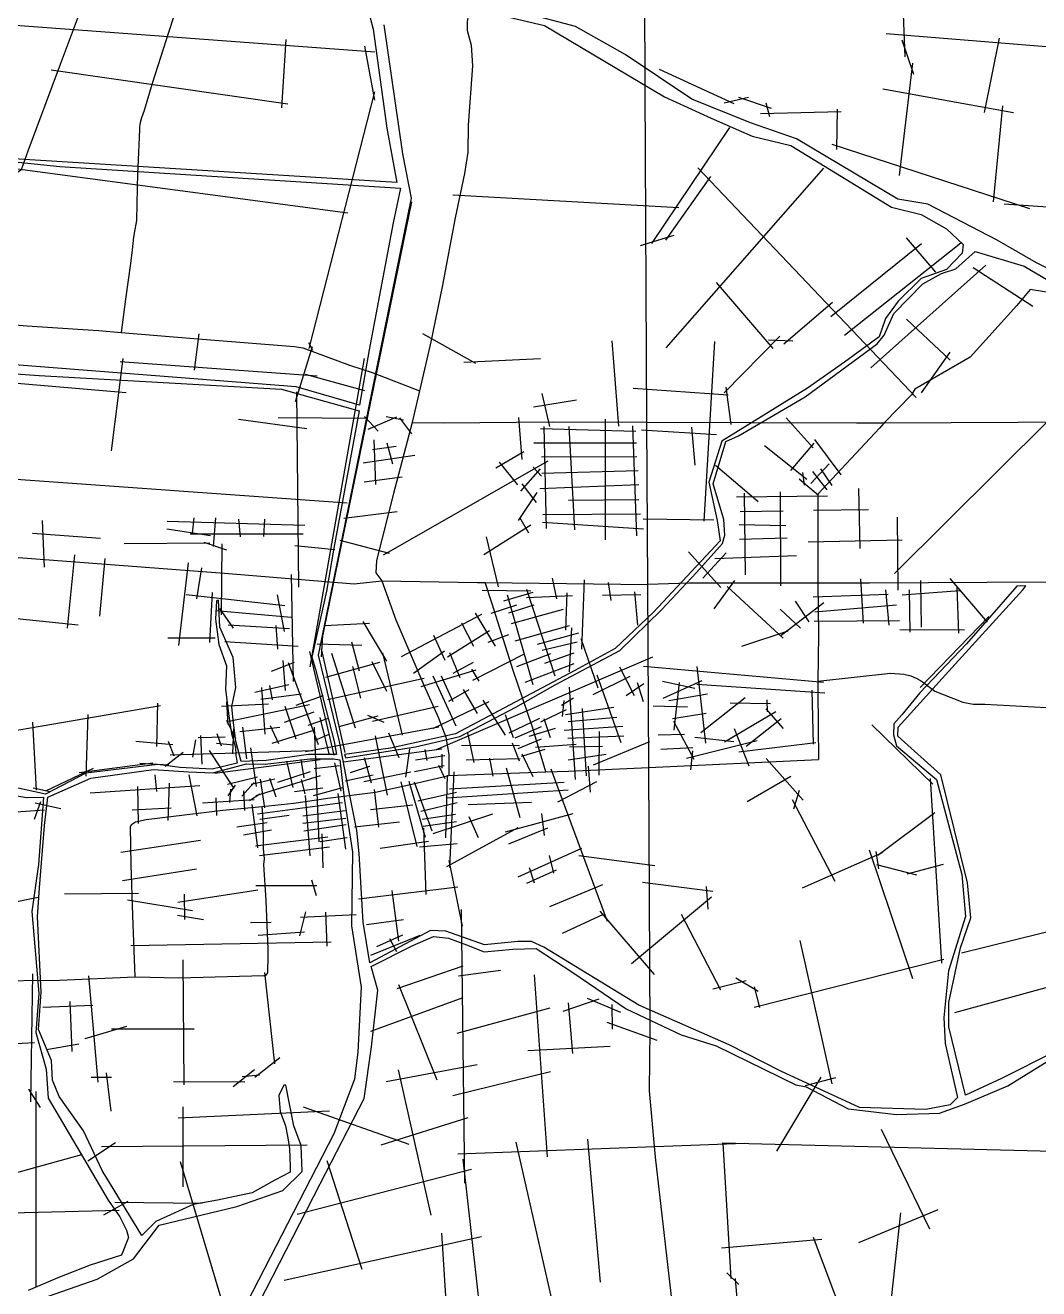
# Model space of a CAD drawing. Header units: metres. Extents: x 8238 to 22220, y -2601 to 6753.
# Drawn here: x 12915 to 16219, y 537 to 4655 of the extents above; entities that cross this region are included whole.
import ezdxf

# ---------------------------------------------------------------- set-up
doc = ezdxf.new("R2010")
doc.units = ezdxf.units.M
doc.header["$MEASUREMENT"] = 0
doc.header["$XCLIPFRAME"] = 0
for name, color, linetype in [('底图', 73, 'Continuous'), ('水网', 141, 'Continuous'), ('路网', 2, 'Continuous')]:
    doc.layers.add(name, color=color, linetype=linetype)
picture_1 = doc.add_image_def('image1.jpg', size_in_pixel=(8192, 4266))

msp = doc.modelspace()

# ---------------------------------------------------------------- linework, layer by layer
at = {"layer": '水网'}
for points in [[(16464.01934595313, 3754.484799380997), (16212.01961864857, 3880.383472506771), (16083.97123413416, 3954.08046011359), (15857.58147487067, 4071.790611002827), (15760.58515841001, 4087.731838887266), (15429.19569473085, 4284.438921069319), (15279.90659807704, 4336.89416214975), (15087.96357778576, 4413.937680698698), (14871.41210471594, 4559.828721133061), (14709.47305511054, 4650.411301725719), (14236.40266268339, 4776.790638001985)], [(14255.43873112381, 4736.571033890824), (14607.76685110386, 4653.644853829232), (14999.2428634573, 4422.077044203936), (15151.50666423735, 4352.616044350084), (15284.60847932368, 4293.159565011388), (15411.26085637195, 4263.360462024691), (15557.31759163004, 4174.229357656382), (15739.83501406619, 4062.424004082742), (15835.89968842221, 4037.937493812351), (15918.24011002492, 3991.902785509302), (15973.13420965697, 3940.970890143363), (15970.30216322816, 3912.117302169907), (15919.18703688285, 3859.455651913595), (15835.98557417874, 3829.652524235426), (15760.63246836059, 3755.928801178292), (15719.81635434355, 3699.459505330655), (15699.40829733503, 3639.852962496399), (15586.37973037583, 3556.71778595727), (15465.50135083997, 3472.013842185843), (15185.98906763387, 3299.543739404122), (15143.54913054232, 3166.045586383552), (15170.97070576961, 3040.865033203969), (15180.81044765399, 2974.992908213229), (14963.93362769298, 2741.884216717852), (14838.28931651579, 2623.840878872027), (14706.84917246434, 2552.174923058541), (14317.95264418795, 2345.183604305377), (14105.71729430579, 2298.747576768976), (13955.55478317896, 2278.231999571668), (13960.49466986954, 2267.74279121455), (14187.73600824422, 2303.529197691648), (14332.23151513177, 2336.847605874937), (14514.39447686088, 2432.483761541138), (14642.35624777328, 2504.852888446825), (14853.65267709689, 2617.315991594864), (14989.84565157257, 2749.688380920736), (15103.82696815277, 2871.277759413585), (15188.63842486881, 2965.917803945485), (15196.11703629442, 2992.739785169717), (15192.40284124773, 3044.080474195944), (15158.35496155149, 3160.370196480712), (15199.22348043695, 3298.610585943272), (15240.91519246332, 3316.900221289776), (15457.58603217779, 3443.705887382036), (15692.82857497129, 3616.903596882592), (15715.88162214239, 3644.433348846447), (15746.83470322238, 3715.568045388325), (15841.55068006297, 3812.682412729133), (15902.83744579251, 3845.466399383266), (15948.64730705926, 3861.548778946453), (16011.79153423477, 3917.83811359061), (16172.29381703201, 3869.410438741499), (16324.77961065725, 3779.37751601002)], [(14029.43472991919, 4716.062931120512), (14049.14551104011, 4642.204668377643), (14093.49458660069, 4319.994195265928), (14126.34661631414, 4142.734997134597), (12842.1172787724, 4221.323997200991)], [(16271.3026260077, 1309.283795350115), (16098.10089677223, 1222.752354181662), (15981.11357871385, 1168.101068958407), (15926.38906705868, 1391.02585369104), (15926.38906705868, 1470.165661530453), (15964.46775454806, 1648.230660385976), (15997.98503495182, 1746.11201892636), (15987.32355561736, 1860.256005711388), (15899.87802641955, 2211.855925715587), (15759.68554150266, 2337.75114910584), (15760.64265819615, 2367.39702633943), (15925.31185587519, 2549.359938865993), (16167.19526004547, 2815.278777509869), (16177.15800780163, 2828.485515030799), (16147.76397155598, 2827.286731934117), (15983.99511862953, 2639.073473582976), (15832.15710740513, 2479.293510426593), (15772.76856246381, 2407.364799756906), (15746.97372169269, 2377.994038931851), (15745.73784021323, 2342.363732987491), (15755.33593742689, 2306.998769200989), (15886.11083078792, 2197.307528551435), (15968.27001888747, 1887.3335548428), (15980.28601850057, 1750.864892052894), (15924.71866187896, 1573.40848404041), (15909.49941468576, 1421.180854393227), (15914.11541017587, 1336.628124029201), (15954.11269812449, 1160.887959442974), (15930.99778409488, 1136.828928900359), (15851.05779660225, 1121.43132183986), (15635.31714330159, 1128.167792896216), (15378.44740246434, 1246.065666893846), (15210.32239485346, 1332.372875252913), (14915.71750955283, 1461.833400313451), (14605.64736531581, 1650.243868545745), (14565.09982624929, 1668.990018894081), (14520.92033866548, 1668.385165264481), (14411.98590204876, 1657.500387233216), (14286.1589016777, 1702.874758660211), (14236.61373784765, 1704.42167756753), (14038.43599390949, 1599.224004923773), (14016.76003022422, 1732.268230244168), (14003.55327554617, 1956.135367732437), (13996.53175102814, 2030.472568758065), (13967.98492682143, 2172.291196399194), (13940.04221429187, 2320.525182214391), (13871.49082368275, 2601.714562660083), (14174.39533001359, 4091.498375130177), (14146.29831426055, 4236.083403188444), (14085.30487022491, 4656.444314211898)], [(12253.32383573672, 4275.554702167574), (13027.96532173257, 4195.030112990818), (14138.12024341104, 4124.366017870838), (14115.115234036, 4010.859369724989), (14035.97223725007, 3596.896280720073), (14004.3721016146, 3416.380532248354), (13798.71501840546, 3476.272828175686), (12755.48839210695, 3558.53292180202)], [(11947.82092134841, 3584.992680795608), (12960.71531868819, 3513.882132402447), (13750.17719260114, 3469.231630480849), (14003.40115585876, 3398.121082087687), (13921.65683963394, 2951.08767837967), (13896.79145743116, 2810.296784448554), (13849.8556193395, 2596.079994627682), (13860.90867949615, 2556.449432858208), (13922.07535073557, 2320.420252758719), (13929.88731535175, 2278.137994278513), (13838.74505939672, 2278.788269425917), (13700.07741058082, 2258.622840384894), (13619.35135006252, 2256.020877361356), (13601.30442351277, 2321.839243973373), (13592.83011958794, 2390.227663555357), (13588.91940628469, 2435.168518217397), (13601.30442351277, 2496.392124581384), (13592.99606833781, 2594.001241492864), (13549.15211748076, 2693.093457204231), (13544.97646845411, 2781.754535106651), (13538.71263099147, 2779.668595022755), (13535.5807122601, 2719.17029555398), (13546.02019874938, 2636.767325381166), (13571.07409290922, 2566.881433101138), (13567.91233251674, 2490.382972765947), (13578.57308400597, 2403.82364623528), (13587.51975959167, 2345.931909437466), (13600.06781418796, 2302.177476319775), (13601.60429581522, 2275.822359303944), (13606.11984864098, 2250.353824319318), (13524.40537407726, 2231.069802706246), (13419.3925684446, 2236.397631754458), (13347.71289833111, 2245.596639023337), (13112.59408925462, 2217.608934667893), (12980.95087633829, 2149.209303445474), (12861.9452430018, 2175.51669911982)], [(12965.98419149697, 504.4751575611298), (13149.09844715637, 568.3010144265717), (13268.33480748289, 634.9634163316805), (13352.0850656142, 744.1762936544255), (13604.75368283596, 805.1653180024005), (13755.2189776469, 857.6441322756), (13817.99564289837, 919.2084000231698), (13814.82878758805, 1003.764292644744), (13790.8069781973, 1067.772123059432), (13765.00558681751, 1201.121649974258), (13757.88725886214, 1200.232768119313), (13741.87247665308, 1167.339827318094), (13746.3210677026, 1114.888898407109), (13763.2260048287, 1067.772123059432), (13771.23303201049, 1029.545316172764), (13776.57177797716, 993.0962729959865), (13778.35063212062, 937.0895291873603), (13778.35063212062, 916.642659222649), (13728.52743135008, 890.8616356946295), (13654.68096549786, 849.9678957652649), (13541.68806296307, 825.9649234249955), (13462.50357898965, 811.7408014006214), (13340.59093114862, 756.4582145753665), (13295.21559358213, 710.2303210826358), (13165.31775392114, 922.7006822914118), (13104.81706121738, 1051.605224975734), (13025.62748232635, 1163.920564451895), (13004.27468199609, 1217.260375217767), (13000.7162458637, 1281.268205632514), (12957.6758363219, 1382.404964601388), (12966.58757532877, 1503.723538855091), (12955.13128882379, 1748.806262375321), (12961.36746816139, 1844.048573235166), (12978.29278495861, 2046.995364557311), (12988.85454947408, 2139.575629499799), (13128.41162536188, 2201.737851405924), (13332.98276324291, 2229.178772679821), (13446.75809957646, 2221.338673731836), (13526.58527103299, 2218.540363261011), (13636.43679284642, 2248.221600283752), (13696.96732721128, 2246.541579080629), (13843.25042238703, 2264.462092725444), (13920.03447225026, 2263.902085657756), (13940.21180226875, 2261.10205031914), (13955.34443586005, 2135.657592371514), (13982.21212074219, 1959.792374872311), (13978.66169090918, 1719.987459235126), (14010.12717514671, 1520.434345240705), (13999.53629681549, 1308.621158650377), (13988.73798254679, 1220.506863829563), (13921.2514297493, 1042.148924931884), (13543.45745511644, 307.3374333936954)], [(12801.52097406448, 2159.029838065675), (12919.5636679444, 2137.967477786879), (12974.36897043837, 2139.371807625575), (12958.06232222624, 1919.931830734189), (12936.93078689591, 1766.49478130578), (12958.93864808092, 1499.29810312594), (12949.06469746295, 1372.447590471827), (12983.37314581021, 1253.206906919076), (12990.14210797648, 1158.523453215079), (13105.20718634873, 962.3927643444622), (13184.94774420326, 826.0045953835943), (13222.96529267961, 771.232569416752), (13245.06850161124, 727.9450005075196), (13251.25737099827, 704.092379140784), (13228.58061989595, 646.6082860914175), (13126.50612611975, 614.0272588776425), (13021.59667453309, 572.946945751726), (12924.81943953607, 531.4239165660692)], [(13654.73773743864, 446.272082131647), (13876.94456922158, 878.7961856782204), (14019.93270829762, 1157.712477887573), (14044.34609851055, 1325.314141402428), (14064.45792244363, 1510.114461402525), (14042.75284494262, 1586.925697759085), (14178.95455356303, 1655.733260207984), (14246.13249991333, 1684.7596224359), (14295.1543429048, 1679.317089681339), (14353.25387365301, 1658.454526585236), (14411.41527125973, 1634.781003988115), (14504.61951321654, 1644.378455710713), (14580.74340730719, 1645.638184135139), (14699.96593857126, 1567.432392190501), (14874.50399195053, 1449.327821539016), (15053.52484511281, 1364.688272830797), (15168.18160221889, 1328.779688220355), (15427.77275698515, 1201.297011530376), (15460.94139944517, 1195.583099580719), (15597.73266283481, 1123.738619953568), (15756.17368747562, 1105.436335576756), (15895.38139757409, 1109.096792452095), (15976.89134758199, 1139.295489804353), (16118.84667404368, 1198.777554681583), (16261.06766407424, 1286.705276305845)]]:
    msp.add_lwpolyline(points, dxfattribs=at)
at = {"layer": '路网'}
for p, q in [((15762.05249472474, 5044.33085234504), (15783.21459956164, 4552.454336481634)), ((12432.83234531316, 4687.899002775026), (14054.39837125013, 4568.559426803783)), ((15721.9598590295, 4628.419237721536), (17306.18086563446, 4499.192432243086)), ((16042.35594587423, 4370.547482157417), (16091.59323110245, 4613.412600687762)), ((13751.39560579101, 4385.307175622846), (13765.28071237658, 4608.837963896919)), ((14021.28140581317, 4586.2720938829), (14053.83065184264, 4411.220726490835)), ((15773.01602989784, 4607.32525486697), (15810.67183921323, 4495.231848376628)), ((15765.30378010066, 4165.453805423807), (15809.11061084259, 4531.886725773395)), ((13000.03716611094, 4510.176102692901), (13771.45211347414, 4399.181436968851)), ((14935.71449364116, 4449.681829402805), (14935.84814326046, 4519.413387622335)), ((14981.66248580534, 4511.89780820033), (15225.62388857617, 4399.424355845781)), ((15711.12005757342, 4447.569439859304), (16137.47005414555, 4370.949951302609)), ((13840.58869178034, 3601.774781715474), (14054.76811671047, 4437.58101810998)), ((15193.52590669109, 4401.58532767737), (15272.88507355901, 4420.170202889712)), ((15240.02503754617, 4420.170202889712), (15346.66457763489, 4384.239194998342)), ((15311.94489663979, 4366.893062319257), (15574.82372905174, 4373.707727380912)), ((15329.3047371374, 4402.204842682986), (15341.08491484285, 4357.600624713056)), ((15562.42342707049, 4381.761134975881), (15560.56378208822, 4250.427116044505)), ((16071.73979228432, 4079.733339582861), (16102.53420306835, 4392.41334333684)), ((14957.47618335544, 3943.202294075396), (15211.7933703952, 4321.463207645807)), ((15544.5482720338, 4267.607948896126), (16189.22277305613, 4057.806245597777)), ((12603.59943170508, 4225.048274183704), (13967.03872780898, 4043.728737333441)), ((13282.11914711026, 4191.491802958888), (13281.22855012072, 4172.678454960812)), ((15003.1936082571, 3954.031588860205), (15150.68783816881, 4161.908914688683)), ((15004.77812768041, 3603.508848775295), (15518.27523683861, 4189.689922390273)), ((15107.93128833081, 4190.526770734286), (15819.84487471659, 3442.094860889483)), ((13882.50312449725, 2648.239995842276), (14175.43542108196, 4079.906113837322)), ((14308.60419794463, 4102.370504131132), (15045.8075003979, 4061.530235102516)), ((16107.23899569665, 4072.503843823681), (17548.23312993627, 3972.422991404892)), ((14921.56138022302, 3937.382877714176), (15030.2767353761, 3971.329425241857)), ((15787.74252575903, 3961.966843013244), (15883.36830934253, 3850.319602318108)), ((15541.40252423996, 3705.957369679469), (15837.63414399663, 3943.272438697866)), ((15585.88625119847, 3644.521317102481), (15965.66797160311, 3946.236623952108)), ((15671.4932429305, 3538.765362258768), (16046.60510728578, 3873.140752761392)), ((16006.13617552176, 3865.364473920665), (16200.69652785058, 3739.390769047139)), ((15168.12337458739, 3816.433137684246), (15353.02740207116, 3601.85182580899)), ((15388.22964456258, 3617.161177135539), (15546.97781995975, 3752.531674115046)), ((15787.87644931161, 3697.214014978555), (15930.85730993375, 3563.693726154975)), ((13136.11249739071, 3661.501233797171), (13154.9366704314, 3660.295482839109)), ((13480.46971470059, 3649.822985656269), (13465.70318734261, 3530.732078121102)), ((14210.17184252105, 3650.452274912561), (14383.30151506257, 3553.604112163419)), ((14827.48081241152, 3626.862408402027), (14849.56145813607, 3348.629738783522)), ((15161.84861944383, 3624.198062660929), (15128.01690982969, 3038.529274772154)), ((15194.22318257868, 3457.258460889862), (15375.30238251586, 3641.961900817114)), ((15338.58840514067, 3629.561538976326), (15417.70374380157, 3626.461376646651)), ((13850.62713545735, 3607.146594891732), (13795.41205600649, 3428.053862326197)), ((13852.54428022576, 3594.607381195878), (13839.99040286627, 3620.291237173137)), ((15929.52098578994, 3589.062506287184), (15835.98193495185, 3456.877840069705)), ((13233.66534782003, 3568.84015660995), (13194.63318286417, 3268.310121392831)), ((13224.78636185592, 3559.66156027629), (13866.63755059405, 3512.205560934847)), ((13844.13766592252, 2564.003491235199), (14021.33308283612, 3569.152932631317)), ((14345.19953652064, 3556.943743634504), (14594.53316614614, 3568.966359434766)), ((12644.06108501507, 3508.76761200116), (13244.21255542757, 3458.180402710277)), ((13827.3014449048, 3518.273354883581), (14021.33308283612, 3464.749274115427)), ((13799.26963659585, 3459.731921264902), (13805.60698644328, 2823.797036967473)), ((14897.40128020732, 3472.424935669871), (15206.52376974106, 3450.362439565245)), ((15199.39379625919, 3475.859147390059), (15215.42386322154, 3353.405322668958)), ((14571.80546586623, 3411.337306381378), (14712.8495298943, 3434.714726678794)), ((14599.31947745848, 3455.265088709421), (14623.85296216141, 3347.404220236466)), ((13740.11618571682, 3376.817527799693), (14026.60705056262, 3374.411912223441)), ((14020.89055283647, 3379.860482015182), (14065.87503742624, 3331.914620228519)), ((14032.88617277855, 3338.657128321997), (14126.60500142909, 3379.111314449227)), ((14092.11677526938, 3379.860482015182), (14148.34792689071, 3369.37213609193)), ((14535.67085342482, 3239.211889674713), (14524.78228632721, 3377.020199762134)), ((13610.11208062828, 3370.803488858976), (13832.8043852892, 3340.734156589082)), ((14134.85221759102, 3375.36547661951), (14174.58966473385, 3323.674064481049)), ((14595.01791117864, 3340.639001384028), (14905.3129596425, 3331.742133451975)), ((14606.14375587471, 3347.733957457531), (14612.99350887968, 3014.613695731969)), ((14687.58747195173, 3347.733957457531), (14705.85493565583, 3010.81093726604)), ((14805.83905745984, 3370.84459820739), (14805.79101966379, 2977.529038783745)), ((14908.75494051177, 2990.843005584088), (14896.29349951725, 3349.765564206813)), ((14924.38833173422, 3336.372828445165), (15168.49748711998, 3321.664593534777)), ((15087.0945303851, 3345.106696373434), (15097.65119998285, 3221.167185550789)), ((15396.25923495169, 3375.487654752855), (15484.34890732332, 3278.202812981268)), ((15749.22349180619, 2868.275339590561), (16253.51772379991, 3368.620956180268)), ((14057.62782126432, 3158.111482142354), (14052.38005597202, 3303.446827678476)), ((14093.61613678152, 3294.457104365051), (14112.36033921887, 3225.535125687777)), ((14573.41327634209, 3294.495626411809), (14908.32332819293, 3294.495626411809)), ((15488.46996794536, 3304.45415045321), (15574.49983785138, 3190.1830984095)), ((14016.39174045483, 3229.280963517493), (14185.08592316392, 3254.002918237821)), ((14047.13156283425, 3271.982652342587), (14124.35595916095, 3283.219878353819)), ((14449.7741792259, 3212.617303517472), (14540.51029745093, 3265.806475831894)), ((15325.28339133435, 3285.830178238219), (15463.5347125848, 3175.646487841732)), ((15411.19826166797, 3204.080932948331), (15487.44006671256, 3292.615233069984)), ((14083.00196739763, 2929.140748415317), (14620.35784857848, 3235.58535519871)), ((14460.66201847803, 3230.749975897372), (14519.9428423011, 3157.010441552382)), ((14571.13002534036, 3214.637986104179), (14597.77062245959, 3184.976585060766)), ((14598.53194874199, 3248.862812298001), (14909.08465447533, 3249.623191504448)), ((15166.06939488486, 3221.02430900425), (15304.6839109871, 3103.357567287109)), ((15476.10678607912, 3161.87284378201), (15536.37893532903, 3225.699850559351)), ((12729.77798140153, 3187.024578053796), (13964.45487665944, 3098.1375424742)), ((14019.5629628374, 3166.70448586985), (14144.25088516658, 3183.565930706915)), ((14593.96471889317, 3209.314181747439), (14529.26654180104, 3137.062058371783)), ((14599.29327502427, 3194.863814567915), (14913.65115647868, 3203.990377390641)), ((15438.50119809597, 3176.285263870727), (15501.34919219604, 3123.78230144881)), ((15449.31916419032, 3197.389308453887), (15454.47085389052, 3156.210677865311)), ((15482.28837701224, 3200.477684187179), (15528.13681408495, 3140.768511720875)), ((15507.53078312915, 3209.743098864972), (15544.62105657323, 3154.666346259706)), ((14583.30833447643, 3131.738254014985), (14521.65473466832, 3040.472338309454)), ((14534.59437008667, 3160.638988374092), (14581.02508347481, 3099.795140396397)), ((14593.20339261088, 3145.42824198812), (14915.17380904336, 3158.357563276834)), ((15259.29692789435, 3130.32300001377), (15261.7504947182, 2864.347528211598)), ((15375.97927873244, 3134.59176025429), (15377.51503251435, 2827.680576740473)), ((15631.87952950469, 3145.560194372141), (15635.9991344359, 2949.614641308319)), ((14686.06481938704, 3107.400657328311), (14915.17380904336, 3108.921703219123)), ((15233.53702370205, 3118.066089675471), (15530.39240696165, 3121.742932794616)), ((13464.1812626234, 3049.530193899584), (13459.36074257747, 2999.754247414181)), ((13535.69134476001, 3049.530193899584), (13527.65665945329, 2956.400846051867)), ((13953.46877827914, 3048.20549545606), (14127.37578970159, 3070.687421905518)), ((14526.89958857908, 3052.070924117463), (14555.96536655177, 3000.652328563854)), ((14602.33785230829, 3060.246797323751), (14921.2629636114, 3062.528222420951)), ((15245.43729589763, 3070.140351345996), (15385.96167831425, 3072.442187378474)), ((15485.21431549696, 3074.756384963228), (15664.83782464568, 3077.226395602746)), ((15757.83171928359, 3051.364015811763), (15760.29110887064, 2814.209072017577)), ((12970.56379471742, 3040.677597573493), (12977.06490977853, 2888.837200739596)), ((13376.60180987301, 3013.402551082953), (13518.8184328312, 2992.528776346473)), ((13378.20889250352, 3039.093306531315), (13826.55219335283, 3026.247928807163)), ((13610.41559215763, 3045.515851654404), (13615.23611220356, 2987.711508156674)), ((13695.58442096226, 3045.515851654404), (13691.56671438622, 2988.514434101293)), ((14409.68518275767, 2930.665531519626), (14563.11208047764, 3026.837546104856)), ((14601.07504054939, 3035.626609801548), (14930.55900498642, 3013.84009253938)), ((14929.29546538205, 3045.883535966336), (15159.91036715894, 3043.432211394247)), ((15242.36578833393, 3027.940024084645), (15395.176201005, 3024.870909374731)), ((12938.87122271687, 3000.078522554017), (13159.90695126052, 2983.02705478482)), ((13237.59935217572, 2966.035094953492), (13516.40780888556, 2967.640659364755)), ((13452.93241205567, 2997.345757058298), (13820.92740414629, 2997.345757058298)), ((13496.9139256922, 2970.737371958909), (13570.90596062317, 2945.883177376643)), ((13556.26680620922, 2964.922555245052), (13553.73172070121, 2733.798036635388)), ((13940.32025123248, 2977.33729098388), (14101.5707590949, 2934.715233553958)), ((14417.5204384264, 2988.088104285358), (14457.15089229634, 2825.12576010247)), ((15243.90154211584, 2979.601467403467), (15399.01558545953, 2984.205139468308)), ((15467.60700756544, 2971.493151517993), (15773.81884336762, 2977.637130497024)), ((13075.62900521839, 2928.969411550672), (13052.03735245554, 2690.293996821623)), ((13793.60117666563, 2959.070653874194), (13924.38262063532, 2945.956196778687)), ((15077.74899552332, 2939.114796266658), (15182.46993515279, 2823.076904675574)), ((15124.10983575345, 2853.000773097272), (15200.13183148892, 2935.099304109638)), ((15163.27301288023, 2917.451894527593), (15429.73138894106, 2926.659238657391)), ((13174.62762435863, 2917.247785175394), (13157.56256124575, 2729.679914846376)), ((13446.0469946264, 2902.632118168403), (13414.35442262585, 2633.053972560971)), ((13489.28974518773, 2887.126419394626), (13473.13885589002, 2785.458401154087)), ((13782.25552266056, 2864.576935624354), (13788.73189097829, 2516.436525400903)), ((14633.29166123376, 2852.692884201242), (14647.24518528627, 2785.638649835542)), ((14737.65158954775, 2847.582963447319), (14729.13870981696, 2621.115587803244)), ((15160.91333811218, 2752.863862476195), (15229.1211856954, 2845.668360228126)), ((15638.65067520714, 2851.000788923761), (15646.83748020127, 2706.034277611412)), ((15833.76200649945, 2845.547619484598), (15835.58161998493, 2692.855712930672)), ((15929.46712523082, 2852.461176964803), (16051.20654586795, 2709.862909093907)), ((13524.0137932552, 2806.437392824271), (13515.93834860634, 2643.446013367328)), ((14404.72637208691, 2814.186361258675), (14563.5262245069, 2811.530927334447)), ((14475.15633165859, 2779.663707897475), (14570.83524795575, 2807.547345231054)), ((14549.57342829974, 2816.842082660937), (14641.26520752744, 2534.683614009235)), ((14681.13148330501, 2805.555697918404), (14676.48055123596, 2684.061762108584)), ((14815.34690184449, 2839.414852146001), (14824.64949382807, 2780.327494509053)), ((14901.72395400354, 2808.875205932185), (14911.02581814164, 2699.995228088054)), ((15203.72520420025, 2826.092548484798), (15386.58034689934, 2657.158999577339)), ((15484.37510975753, 2792.394956871169), (15728.24771539017, 2800.557893569174)), ((15720.06091039593, 2814.645751040138), (15730.97640777309, 2700.126605516183)), ((15774.63766943617, 2799.194673078892), (15962.47200247703, 2812.828027893731)), ((15796.46866419038, 2815.100253696205), (15799.6522599447, 2676.495629657235)), ((15952.92121521418, 2821.91664362565), (15958.37859998003, 2673.76918867667)), ((13439.35008915409, 2799.796651928919), (13761.55268826743, 2764.382816889032)), ((13736.58249632793, 2798.187062826182), (13759.13624155859, 2679.067407494935)), ((14434.61024828278, 2738.588856852788), (14517.6646862172, 2766.472781664343)), ((14486.43647957814, 2799.003787712893), (14569.50620226585, 2506.135902586044)), ((14491.76721924543, 2740.49339834333), (14574.1571343349, 2765.721601752681)), ((14549.57342829974, 2790.286018550454), (14699.73521158122, 2796.261247966497)), ((14796.74317356827, 2797.588821189653), (14922.32125081459, 2799.580755980278)), ((15380.05011802236, 2667.309558896581), (15518.64279876277, 2773.164981114736)), ((15425.03824183904, 2778.240117035399), (15470.02636565582, 2710.811873842613)), ((15489.47512243478, 2742.844105629076), (15755.99099828163, 2765.566076175834)), ((12674.56872471387, 2743.332818162511), (13087.42519552249, 2700.606981188757)), ((13536.81659373955, 2747.480550181528), (13782.49643948604, 2725.749516165758)), ((13548.05889369862, 2754.296652632998), (13592.88179661089, 2690.270423628798)), ((14141.57095842505, 2597.282802415837), (14404.03564680775, 2735.961883246608)), ((14382.04962098459, 2738.708160206501), (14446.63498204062, 2631.609395807784)), ((14500.40528838406, 2705.306383414602), (14670.50057347701, 2751.779783085862)), ((15376.42180873221, 2752.138843058958), (15442.4533985866, 2690.510755204072)), ((15832.49264413188, 2496.294094596757), (16056.66320278845, 2727.58132573223)), ((13576.28619377722, 2700.798728988623), (13776.0520963656, 2688.725804545218)), ((13731.55017327226, 2699.121295087156), (13737.2033484492, 2621.659783583135)), ((13891.75622299395, 2699.172466164164), (14037.25470083474, 2706.014154154167)), ((14015.57218654093, 2711.715129595541), (14093.17142324568, 2582.296863795258)), ((14291.39574928908, 2596.826287414006), (14428.17245577089, 2682.377716213989)), ((14337.90506997972, 2707.700499872445), (14376.51799598848, 2631.064912549919)), ((14512.36451605649, 2648.874747179856), (14689.10430175333, 2698.667367386981)), ((14689.10430175333, 2547.961646064476), (14697.0778480469, 2691.364564747783)), ((15250.89031359111, 2631.782745018136), (15402.5441799307, 2681.085215302068)), ((15486.74643005186, 2712.396452362766), (15765.5417855446, 2714.668678165239)), ((15766.45086444192, 2685.584532867128), (15977.48090235132, 2684.221312376845)), ((13379.46442580852, 2658.776925540937), (13534.51150737598, 2658.776925540937)), ((13566.0053775839, 2646.67352843372), (13805.03635565424, 2631.34261626011)), ((13867.23147243575, 2639.187602333433), (14012.72995027643, 2634.626764484739)), ((13884.73033140355, 2666.042931001168), (13879.78389410442, 2596.428130438261)), ((13979.06564510299, 2646.029002845462), (14004.17121628579, 2551.388383357669)), ((14246.16234157444, 2666.773987455585), (14283.31812110403, 2586.065124905901)), ((14424.40294447425, 2644.175344954012), (14492.25269212341, 2669.464206213073)), ((14585.45256700786, 2638.252436526818), (14720.33323623764, 2674.767024678702)), ((14600.07061390532, 2618.335388443957), (14715.01778132364, 2645.555239166017)), ((14726.36270748335, 2656.267530420795), (14781.97155129257, 2495.924397939118)), ((13921.9938320514, 2276.505406938901), (13842.44542538095, 2613.89299151511)), ((13880.35452489357, 2623.224238645984), (13956.81977847404, 2284.98255704809)), ((13913.44892712333, 2608.971081347613), (13991.04743598262, 2364.957488363725)), ((14080.04837078787, 2609.662753321405), (14144.03325939376, 2341.589554838952)), ((14181.00489403854, 2543.558346138278), (14281.70230432879, 2615.658393672668)), ((14255.57920528494, 2294.620830641187), (14961.0106005898, 2596.21395935741)), ((14297.85756069899, 2610.277668679599), (14331.78243452357, 2529.030647387263)), ((14374.86141987121, 2520.421544894052), (14542.87070006435, 2606.511132436688)), ((14518.34449381532, 2565.222972745076), (14628.6407291647, 2607.712790313002)), ((14608.70795519859, 2576.509357487609), (14705.05066649522, 2609.704437625711)), ((13718.04500198248, 2549.628730759374), (13793.36244337633, 2579.224011871847)), ((13763.74350290396, 2487.05541536928), (13756.12660085351, 2585.143183085485)), ((13771.89391562843, 2578.558212914504), (13870.33209381508, 2310.658363642462)), ((13894.61956677481, 2530.293825547211), (14071.49982663279, 2578.754272883816)), ((13981.9187990484, 2565.071471859701), (14007.59500102023, 2461.878670514911)), ((14045.25299387181, 2581.034835547151), (14092.61171013745, 2484.683722192305)), ((14206.31353408634, 2499.97524988529), (14385.09274257778, 2553.781349903671)), ((14310.40052037756, 2543.330663593311), (14377.04713959002, 2579.270008345542)), ((14369.4768196448, 2556.471568661218), (14393.70897635456, 2517.193167393795)), ((14544.92249623069, 2514.10249183682), (14704.38687149575, 2575.181496786536)), ((14852.41679561755, 2564.089447145467), (14900.43712334661, 2470.125263299502)), ((14930.5160621081, 2566.666974542372), (15517.55103067145, 2513.971114408749)), ((15133.68682545062, 2315.28187168669), (15106.02142201632, 2564.939231997705)), ((13900.90742313547, 2457.833568127942), (14215.86868842167, 2527.388860752923)), ((14243.50570588559, 2534.171903238923), (14318.53346481255, 2372.173185180814)), ((14270.7293071656, 2534.345827405225), (14309.34223317436, 2450.839804296615)), ((14766.38110294833, 2473.457132865675), (14887.76533503318, 2534.100896182586)), ((14778.79086691979, 2538.109488868562), (14857.09174658463, 2317.302841751371)), ((14909.77465190901, 2512.775781047589), (14929.78312179609, 2451.465643817384)), ((14993.19374038593, 2517.220190322143), (15098.45328560727, 2494.992394390051)), ((14994.49294441461, 2462.13912554743), (15121.58348439017, 2520.018213314994)), ((15047.23116598907, 2513.107243136387), (15029.93974295852, 2357.611564030405)), ((13663.03808631433, 2481.136531633558), (13774.74488603766, 2506.503874375951)), ((13683.34861204005, 2458.305606939597), (13816.21169383707, 2476.062833102711)), ((13696.88871990866, 2344.152133381868), (13685.88733677508, 2497.202524952998)), ((13711.27531197085, 2503.121696166694), (13720.58372671751, 2456.614661573957)), ((13798.43989284651, 2438.857435410901), (13887.29744210897, 2470.989422049781)), ((14296.1187380522, 2451.896860758658), (14362.23694150848, 2489.950318434916)), ((14389.21307535446, 2411.729290158371), (14343.72346606105, 2489.950318434916)), ((14688.30949458282, 2498.120729559917), (14708.31942016072, 2196.46780542779)), ((14873.75940611225, 2470.791637212736), (14931.78396878484, 2510.109997916676)), ((15013.85217621014, 2454.094629769272), (15139.88734036404, 2476.350311063522)), ((15105.03955857956, 2507.475262405642), (15522.27693081612, 2479.826207088016)), ((15479.95854390529, 2488.444508876011), (15484.29868599109, 2312.249841633718)), ((12634.27520368981, 2314.86962829082), (13356.10495572642, 2438.144777545997)), ((13346.09999293752, 2445.415957609483), (13343.22573147574, 2304.676809711324)), ((13554.71649551962, 2436.320442406519), (13707.89010304236, 2443.085373780981)), ((13570.88776448835, 2450.011292813521), (13576.06201739586, 2375.908098848013)), ((13579.25798652193, 2387.276702287374), (13841.59894118749, 2441.394140937366)), ((13761.63784617849, 2435.718463556492), (13797.47113062674, 2329.189192998165)), ((14046.9765317653, 2386.567781635909), (14260.94488153106, 2435.598585246829)), ((14243.50570588559, 2363.556320782576), (14428.05600050778, 2450.58739864704)), ((14406.49649208563, 2454.896118324076), (14479.79925742827, 2341.1523008605)), ((14663.00376591657, 2439.093167338811), (14702.29358814191, 2463.496883956483)), ((14666.18954520707, 2401.956764357572), (14672.56110378809, 2454.478125369002)), ((14676.99877715658, 2408.581119009236), (14833.6012643316, 2432.05283207784)), ((14962.09072315471, 2436.580897439038), (15074.37252073944, 2433.191532280704)), ((15117.61381561006, 2350.415990670619), (15262.66321284254, 2464.408189092297)), ((15213.22722582181, 2446.495149874478), (15344.69502799818, 2444.866587226337)), ((15333.28677928913, 2456.265950807487), (15334.37272461736, 2417.182747075451)), ((13114.10000137531, 2207.496897395409), (13119.80776495673, 2408.862559932866)), ((13571.46276234975, 2389.694679415959), (13600.7832862105, 2329.378066018457)), ((13760.31098402489, 2383.559037297789), (13857.19302875863, 2417.595277949295)), ((13837.72825938102, 2374.276373942266), (13904.08592397207, 2397.26196177915)), ((13875.77346598229, 2398.58809761249), (13904.52845397172, 2281.007886761567)), ((13937.99478519801, 2369.46428035578), (14065.80516426835, 2404.811995464668)), ((14030.42896672769, 2406.522201853688), (14084.63452461688, 2383.717150176235)), ((14479.29704410629, 2408.853648116114), (14505.84447701508, 2333.519761000236)), ((14492.57076056069, 2348.904719030485), (14592.38820576935, 2396.651646068262)), ((14595.57398505986, 2384.449644020468), (14679.46326166147, 2424.769002984045)), ((14605.66192222375, 2396.120961752545), (14626.89972298173, 2333.519761000236)), ((14684.82893790759, 2385.97902677214), (14844.04147866624, 2399.888072951406)), ((14730.94012716761, 2428.575498663529), (14743.990395086, 2208.63818489993)), ((15025.26042491908, 2395.470111649251), (15135.54137551517, 2412.840104999021)), ((15195.07039461762, 2319.601228048268), (15361.9304069333, 2418.945849409327)), ((15265.10003922239, 2305.779575169086), (15380.08651029202, 2395.621612534567)), ((15387.00249722798, 2362.794504186371), (15330.8062821856, 2427.584562132543)), ((12938.47673051315, 2383.856289509276), (12950.77076706697, 2162.310249076807)), ((13539.62025419809, 2347.166914757225), (13554.10947246081, 2306.805871489283)), ((13594.45903758017, 2361.546849836363), (13591.00977825699, 2279.975840882107)), ((13614.37725463835, 2353.52966446447), (13745.1499644632, 2366.94281116128)), ((13623.87126996054, 2367.771322644432), (13636.36983107007, 2263.702288474946)), ((13713.53963899228, 2372.567604943062), (13740.82001221308, 2313.723453660961)), ((13720.46799929987, 2315.454358463176), (13855.5000603717, 2357.996784497926)), ((13829.0093994037, 2287.833188507764), (14263.22230976959, 2368.7910069715)), ((13857.38008502498, 2367.603148037335), (13872.42101009656, 1993.332141085411)), ((14099.59247531346, 2349.217495051853), (14132.94599050353, 2268.46407341829)), ((14357.17987170943, 2349.435403346201), (14377.88634532958, 2252.350358757365)), ((14512.21530775062, 2332.458679846779), (14597.69783792016, 2369.59508282796)), ((14558.40801569482, 2337.764085614065), (14644.42114515672, 2364.28996453865)), ((14672.6491730808, 2358.16093441355), (14863.18235684349, 2370.33131388569)), ((14785.75052457931, 2352.944934292114), (14784.8807493333, 2211.246184960648)), ((15028.21111014729, 2386.982899811352), (15094.78203343879, 2262.586299030983)), ((15226.1945193652, 2362.794504186371), (15273.74538681493, 2241.853388495278)), ((15674.79911671101, 2374.634571481496), (15873.88011678343, 2181.771357113786)), ((13275.96117152343, 2321.910251029709), (13396.11680058285, 2310.421194324794)), ((13380.59404186031, 2321.910251029709), (13398.99106204463, 2274.231168790662)), ((13461.46858283912, 2269.51595527702), (13470.68820044771, 2326.547558016027)), ((13478.5918735835, 2334.005598754098), (13566.84239978727, 2336.19934307324)), ((13491.32407306461, 2246.703429172572), (13487.37260041933, 2340.586256755632)), ((13538.30358187994, 2315.141294963833), (13593.62419891299, 2310.315689913172)), ((13859.84748091141, 2324.768931872328), (13905.41278612579, 2344.218253312865)), ((14055.97634006478, 2338.963156188722), (14095.31638362247, 2145.411144626851)), ((14337.53459667403, 2308.585360066849), (14526.02035134285, 2308.054963229108)), ((14502.12737058673, 2316.012640663132), (14524.95842491265, 2257.655477046676)), ((14522.30324491451, 2297.444439172512), (14598.22843721253, 2329.275723864383)), ((14579.11448931496, 2302.749557461822), (14710.78899958322, 2311.76860352722)), ((14683.95916266157, 2331.211887930637), (14866.66218567325, 2339.035888112849)), ((14690.04904507496, 2303.393795572105), (14797.06124200555, 2306.001795632823)), ((14767.48014949367, 2244.280277440674), (14951.92345084296, 2320.780175165681)), ((14978.95926801115, 2342.318886425637), (15064.33553275314, 2344.688567256788)), ((15071.43857595534, 2266.905367914645), (15301.41151809471, 2323.920584409847)), ((15098.24002690671, 2334.287039677729), (15225.33056688227, 2320.465099320573)), ((15241.76895511069, 2286.769232574734), (15492.43745318928, 2317.671101019194)), ((13371.0236027718, 2240.05492637225), (13429.85752952273, 2285.680266059062)), ((13387.73638871382, 2277.462996026443), (13852.69712775852, 2290.935938139097)), ((13514.85822604131, 2291.453973424563), (13594.70868855039, 2167.958616051416)), ((13649.5620288403, 2300.473306967935), (13667.42044343299, 2173.840415130137)), ((13951.15495777083, 2254.893676276901), (14273.20179796975, 2297.090841280704)), ((14020.48441510647, 2268.46407341829), (14042.72009189986, 2186.42878755735)), ((14168.00994237012, 2296.663649030903), (14155.18166729703, 2203.946544579056)), ((14187.00525146851, 2260.864593523496), (14282.75913584127, 2274.796350461722)), ((14217.74725738412, 2294.939068743785), (14223.96305705083, 2259.186009710189)), ((14273.68799869308, 2279.832101901702), (14273.01619739423, 2233.839940336882)), ((14352.40156669635, 2260.838720507047), (14528.14420420315, 2265.0827576429)), ((14428.32603114901, 2266.674523112073), (14440.00722188083, 2207.25627834216)), ((14533.4531085086, 2272.510038239125), (14609.90962794435, 2295.852961181314)), ((14570.619805719, 2205.134116035246), (14535.5769613689, 2279.406921997608)), ((14685.69944099907, 2260.797323680657), (14809.24100683245, 2279.922369981417)), ((14987.76838081749, 2295.941504393239), (15092.11666360521, 2300.680866055656)), ((15085.27200551796, 2228.895319410425), (15091.32403997087, 2290.229892267322)), ((15330.85359213629, 2265.355861705728), (15451.79165499448, 2129.866923806316)), ((12981.94365745596, 2159.677813389397), (13137.36994647386, 2233.380550555478)), ((13091.28204826649, 2220.196811271366), (13331.00739084289, 2250.90635696007)), ((13288.92045876756, 2250.145115319756), (13383.31763932551, 2244.441840054642)), ((13533.60533986019, 2217.217964641168), (13876.61485525802, 2262.314632357972)), ((13766.67890337889, 2256.303180718853), (13787.70926819951, 2170.337783655268)), ((13813.92917068081, 2261.761237283354), (13823.21575006575, 2202.813593935338)), ((13856.82692252542, 2232.951345959911), (13939.49633024621, 2243.003587816609)), ((13923.31196006038, 2251.307676193363), (13944.30738830205, 2158.652379503124)), ((13975.58581627323, 2219.328340351698), (14038.8719733007, 2240.264497805736)), ((14184.14918614155, 2222.425627901743), (14281.07926867134, 2242.904120442108)), ((14261.92820065864, 2243.407494351559), (14282.71255373605, 2199.928465120378)), ((14483.40063643886, 2235.367023264873), (14527.47458644048, 2073.224853704276)), ((14628.26079386892, 2231.875890908414), (14812.04102806398, 1735.619073355745)), ((14750.51552904514, 2240.704914041737), (14756.52607631066, 2155.296936744184)), ((13337.58711320674, 2211.845863986935), (13342.4294686144, 2157.749123750138)), ((13384.68453297589, 2184.577716967499), (13379.40255895001, 2062.750019245141)), ((13448.06822128605, 2212.285705267044), (13474.91843787883, 2078.143314136251)), ((13574.09246775915, 2181.453119011131), (13672.59032926813, 2205.650138974946)), ((13620.63599718327, 2142.225313864823), (13661.72214184154, 2186.541191440017)), ((13651.91151377291, 2181.724785684142), (13728.37603950803, 2198.532184664568)), ((13667.97142239636, 2144.4288324347), (13877.48390265868, 2209.679142596142)), ((13680.76840011752, 2197.416195220605), (13695.46214293607, 2104.162369415863)), ((13711.7782531383, 2201.250863740221), (13732.45779647888, 2140.622336755216)), ((13738.82062091515, 2188.076611228869), (13845.33861082303, 2223.28144979116)), ((13814.83606604207, 2196.675939471461), (13826.2086503267, 2149.911324625835)), ((13958.48144950904, 2192.837821216264), (14049.13459335919, 2211.637442465348)), ((14019.20195152191, 2189.846900511708), (14172.28603406122, 2221.464589078678)), ((14139.95878087694, 2189.608293804224), (14192.17732083984, 1978.225461721304)), ((14165.41517353977, 2191.745692443044), (14218.97294902801, 2008.458081472956)), ((14183.49121390516, 2189.738808798429), (14241.06524027872, 2029.195016700076)), ((14290.38331634574, 2211.29821847158), (14284.89536207332, 2006.257150204736)), ((14297.75639018917, 2166.639954645012), (14671.71680313081, 2187.992092708359)), ((14312.03380544216, 2221.701183440455), (14297.75857372535, 1910.576722932572)), ((14651.68358650023, 2124.603202343394), (14778.56305131141, 2190.66103809682)), ((15268.55220992723, 2124.740329330671), (15410.74626967823, 2207.498622263142)), ((15903.00485023309, 1597.790064855129), (15866.09144321992, 2200.536768485501)), ((12941.11153084028, 2169.768289814878), (12996.4328757188, 2157.48435654823)), ((13126.30888001795, 2152.911157147202), (13484.60169300355, 2177.540543964133)), ((13281.24678477633, 2174.461942481517), (13283.44706140307, 2053.953768599429)), ((13576.08967552078, 2143.428121652978), (13600.35968019115, 2178.701667447924)), ((13584.032652308, 2165.033240321907), (13580.94367645483, 2121.823290462082)), ((13626.6217977053, 2159.89715907356), (13629.34248378896, 2095.462423886988)), ((13645.94027015869, 2128.359389379679), (13679.68027125322, 2150.381638569757)), ((13792.96576763654, 2157.778159024194), (13884.82058423245, 2170.015808339172)), ((13827.7706065427, 2144.212361530168), (13842.41922294674, 1948.024177067389)), ((13855.07718219771, 2144.66657670826), (13949.99404436711, 2170.452774839651)), ((13960.09944982047, 1969.807819549984), (13935.74428723904, 2151.513151823602)), ((14052.25777794572, 2164.188630072924), (14066.98645734321, 2041.773902354587)), ((14195.54142225184, 2127.528003116953), (14320.73228574847, 2155.623224229727)), ((14289.07465032686, 2137.280980416399), (14685.07276611472, 2163.303772909509)), ((15438.59872937877, 2161.358984504419), (15419.54155342199, 2099.839850796678)), ((12945.15689554135, 2067.725975269335), (12966.15887439158, 2124.878318751871)), ((12946.94448382954, 2121.306405088457), (13031.40075199329, 2102.106901995896)), ((13264.07982330827, 2097.495180548111), (13390.40685346524, 2104.971907353611)), ((13493.29507839214, 2120.74697297666), (13661.72214184154, 2131.621976757247)), ((13536.81659373955, 2137.255394877866), (13538.58161882055, 2079.054044316174)), ((13673.68646443181, 1974.128325823403), (13655.36805155, 2115.473477263062)), ((13672.71843005751, 2085.487801079755), (13949.54569160426, 2121.499302800163)), ((14040.87718736171, 2098.633305795025), (14178.78787696769, 2114.687799996056)), ((14204.91388739331, 2094.081379763142), (14322.74041119113, 2122.176600875915)), ((14359.10793415876, 2115.905844116118), (14565.6333369232, 2122.819976552273)), ((15415.87685186206, 2131.331911494781), (15555.16171357233, 1865.944907078403)), ((12706.08588597434, 2079.781651035068), (12978.22436749155, 2097.641794308088)), ((13680.30185121984, 2067.680553751532), (13775.96402707288, 2080.899940302712)), ((13819.65221901564, 2054.170814459852), (13960.09944982047, 2071.205895985302)), ((13820.28326097235, 2078.87839528214), (13958.47562674596, 2095.541192848294)), ((13988.65864739881, 2042.44286356942), (14135.27218438347, 2059.166318985342)), ((14208.93086612399, 2067.324081080093), (14317.38492478046, 2083.378575281066)), ((14212.94784485467, 2045.249223423132), (14321.40190351114, 2059.965795194439)), ((14244.66734713479, 2020.703492692847), (14439.48244535166, 2085.058021528297)), ((14361.76966476533, 2076.548386409529), (14392.10990002344, 2007.938896275649)), ((14480.76074119401, 2026.018097754859), (14701.76662807655, 2085.750555935956)), ((14598.05666569958, 2086.203046246315), (14606.60520985466, 2014.130884074198)), ((15695.24356598931, 1950.539896702685), (15880.37322554528, 2089.544115107216)), ((13604.48365219473, 2042.258877674525), (13703.70863125252, 2057.003334807989)), ((13626.87290436635, 2016.328365606838), (13717.44744091388, 2032.598468278477)), ((13823.71141277917, 2029.835230118886), (13961.72327289497, 2050.115075388341)), ((13882.16322069813, 2020.101226364903), (13885.41086684714, 1908.968858697626)), ((14213.61746261734, 2037.890937537537), (14220.98325800686, 1822.28534168785)), ((14289.64455327054, 1913.793313836388), (14522.4255229407, 2040.49865012028)), ((14492.26579334051, 1986.903558925143), (14618.89415149065, 2039.222535452107)), ((13226.17290733184, 1960.413327267684), (13486.93225395586, 1999.172830815776)), ((13665.40358384559, 1981.164348914928), (13901.64764190139, 2009.555672327406)), ((13678.39271275082, 1949.528261758503), (13907.32993089407, 1977.919585170981)), ((13876.48020386009, 1994.954379218456), (13964.97019119852, 2007.93343419442)), ((14072.34194375388, 1972.873772002291), (14229.66718140524, 1995.617590874084)), ((14200.89690866251, 1977.018054285785), (14322.74041119113, 1988.389819982694)), ((14522.4255229407, 1879.402037903259), (14729.84544769476, 1972.620791396767)), ((14623.02540194825, 1949.59150690987), (14636.9519957212, 1891.788600801956)), ((14719.88197209325, 1949.08985786821), (14968.06123892357, 1916.508543176518)), ((15448.88318479911, 1843.97382896539), (15710.54942678427, 1958.956101484189)), ((15666.99370270339, 1967.532144011988), (15807.44093350821, 1548.14118362841)), ((15688.56048957957, 1962.617995749402), (15697.35650116869, 1906.225456517306)), ((13231.91924671922, 1867.820700772922), (13473.2836971234, 1905.862659330713)), ((14296.00301063445, 1932.495192578761), (14339.70066456729, 1718.681734336947)), ((14550.17753997701, 1859.140591223317), (14647.66442423337, 1901.957846188627)), ((14558.21222528373, 1909.985955723037), (14574.81729010748, 1860.211159149476)), ((15690.02637020347, 1919.408045889518), (15821.22632527479, 1885.719078614726)), ((15790.44210432621, 1889.380685401964), (15909.18134624848, 1920.872746100009)), ((13848.0665753606, 1870.031981247652), (13863.49107495486, 1818.927311627252)), ((14625.16745094338, 1782.605333709158), (14798.71563458664, 1854.858894474572)), ((14927.87179979088, 1862.191307343775), (15156.6634488554, 1832.918576503347)), ((12866.02918350871, 1795.179619716247), (12957.25950875645, 1813.841539022047)), ((13042.74276677135, 1824.60816361144), (13284.35905168205, 1826.190154829935)), ((13412.22474700236, 1797.479155924986), (13673.70247703045, 1837.674324409512)), ((13433.05641003034, 1823.318824957066), (13433.77479343442, 1740.05744559312)), ((13667.02667907462, 1851.374949067191), (13865.92644564388, 1851.374949067191)), ((14002.06628740579, 1807.568769916542), (14325.42033793265, 1847.035756726284)), ((14109.83253216476, 1835.073798775731), (14131.90444374445, 1669.472119434446)), ((14891.60035241535, 1597.341024280293), (15152.47833783866, 1814.797115763882)), ((15141.31755656365, 1774.372539866657), (15135.73716592614, 1848.251788500638)), ((15967.29179467761, 1632.093660010199), (16836.84213654347, 1847.697818470071)), ((13248.44133716798, 1804.656905651209), (13460.35352369514, 1770.203821956529)), ((14336.19244976714, 1773.570476355904), (14347.3800811973, 880.8324406198678)), ((13411.50636359828, 1754.412945045565), (13496.2712382091, 1740.05744559312)), ((13649.23740979459, 1730.828828094236), (13717.31060597976, 1731.72978402354)), ((13810.76449890679, 1687.066920549609), (13829.53126455133, 1765.333370343957)), ((13812.39632828056, 1748.212620386214), (13993.53302800387, 1757.18078285252)), ((13899.70138331724, 1653.640420653042), (13894.80516735033, 1764.518370324978)), ((14027.46736381866, 1724.324639230268), (14147.97163082182, 1740.379133431299)), ((14666.94796010782, 1696.436114771292), (14800.05923718435, 1758.11019909993)), ((14788.32491373876, 1767.680052938289), (14965.53925463254, 1561.098390279338)), ((15053.42804167548, 1757.645059759263), (15181.77411495591, 1510.915949957329)), ((13674.50383480952, 1689.512783040409), (13825.45169111679, 1700.111233022704)), ((14041.52642545337, 1624.653730383666), (14202.19902407285, 1689.540093446732)), ((14061.61059126153, 1652.748951496498), (14146.63312314194, 1690.878015876457)), ((13259.19525286765, 1656.086283143842), (13911.9401036211, 1667.500308101007)), ((14103.11743055761, 1678.168327749823), (14125.87933957111, 1636.694457295467)), ((15440.13157177903, 1672.579181235167), (15545.17494691827, 1204.825228543719)), ((13429.25414569094, 1608.656731774856), (13431.74556047539, 1201.895828122797)), ((15291.98446454876, 1455.158162062755), (15910.2694751129, 1611.245470812195)), ((13728.78290508338, 1270.690166585438), (13695.66885102796, 1568.151374570559)), ((14128.08907818794, 1516.162135264661), (14342.85951357812, 1589.93041740579)), ((14328.08570776624, 1556.680428977182), (14464.0908981302, 1575.015773319464)), ((15945.55178059765, 1437.641267474973), (16482.83924431144, 1583.780113911605)), ((12939.1769177824, 1563.644007622555), (12932.4858350734, 1146.421493497619)), ((13120.75614750548, 1556.75201098941), (13151.6371718914, 1210.659593758988)), ((14132.11624675418, 1528.233334840333), (14257.38353401713, 1217.820669763489)), ((14574.06397012446, 1559.990737696236), (14617.20918940299, 967.3267485863762)), ((15156.6634488554, 1515.097891853656), (15265.47851882747, 1541.582948907802)), ((15231.99690284789, 1549.946545222483), (15304.54052544443, 1506.734295538976)), ((14041.93110749253, 1377.071960949863), (14343.00289912079, 1486.366482013487)), ((14747.12668088975, 1484.36448549421), (14855.46210074692, 1439.035535585019)), ((15291.98446454876, 1520.673814382055), (15308.72563646117, 1453.764181430684)), ((12972.20290254522, 1454.624602967466), (13135.36546025821, 1461.313065204362)), ((13060.896686594, 1473.018017857859), (13066.75365848129, 1309.986391486425)), ((14322.86632844433, 1370.134542798914), (14626.66535676468, 1452.727248425945)), ((14668.5834287086, 1441.741565630422), (14785.72141076357, 1481.658167970891)), ((14685.51092904201, 1469.480314071756), (14699.05322044692, 1304.401269663242)), ((14827.70134956599, 1464.067966503091), (14828.37824578269, 1383.558038702351)), ((14811.45074544928, 1405.884439574962), (14974.63077145174, 1347.02418952703)), ((13110.74026703555, 1353.266198490746), (13245.94992238364, 1393.296354625723)), ((13196.70681439224, 1384.122645417403), (13466.29128642124, 1384.122645417403)), ((12264.61562918266, 1304.498437214002), (12945.39708452148, 1339.983854266116)), ((12984.75386852305, 1316.674853723321), (13090.1822738758, 1335.904254523862)), ((14554.15448721102, 1313.196657875145), (14821.60710008023, 1327.404106177739)), ((13663.93406399467, 1226.854089726927), (13745.24749574612, 1290.618426308792)), ((13178.97795627988, 1240.645269942237), (13194.02033704216, 1116.22883318254)), ((13593.28065588686, 1196.647055513807), (13662.88523878157, 1251.76118025399)), ((14092.0658260918, 1212.457480926066), (14388.34985071688, 1268.234529843961)), ((14130.68093563674, 1250.764494163799), (14237.27025439334, 776.650379066763)), ((14309.47542888147, 1166.592097141954), (14627.52421432989, 1245.61116423778)), ((13129.93718930811, 1226.504804004507), (13195.87270357052, 1226.504804004507)), ((13398.91318258748, 1212.393948296725), (13631.36662183026, 1211.081611405476)), ((13622.17320665589, 1229.452890492917), (13678.85853380314, 1234.567410894204)), ((15508.811791023, 1227.184689381858), (15364.75735844439, 985.4234862211741)), ((15458.46235803247, 1199.235219595197), (15557.76230516587, 1225.78697153629)), ((12925.79402451892, 1187.876390406571), (12963.26714464032, 1127.700066253892)), ((12949.88352353137, 1179.852880519524), (12949.87988430448, 544.1778762987232)), ((13413.96793672151, 1094.175823850673), (13907.09119760478, 1116.937753834005)), ((13430.33863532834, 869.130026722967), (13430.33863532834, 1129.893810573092)), ((13821.33063049463, 1130.327039860072), (14165.71286230592, 1008.483818327833)), ((14075.93240508355, 1005.80596112262), (14358.67413830373, 1095.514608714322)), ((15705.84317846526, 1057.028496706974), (15862.92749929125, 732.6472775129369)), ((13119.16580531909, 953.5876018819399), (13208.94626254146, 1013.83953273826)), ((13163.38605224492, 1000.450246712193), (13834.7309920477, 1005.80596112262)), ((14325.54407164967, 976.8330697953933), (15260.01749483461, 1011.778603237006)), ((14514.35080613731, 1015.203615662467), (14699.20679582504, 200.7909141576965)), ((14747.88800717203, 1025.127354870608), (14789.25218877091, 558.4290212513878)), ((15187.2911830442, 1013.176033604657), (16338.32554128906, 983.8294209283195)), ((15189.55842144717, 1012.045095306705), (15215.72737475089, 570.9435118426336)), ((12699.74271336372, 863.8789542902377), (13099.06562691228, 975.010459523648)), ((13419.63202957937, 952.039533062838), (13588.27162388386, 388.7606786760152)), ((13898.59069124574, 955.3021204403485), (14012.05742113222, 601.4342868031235)), ((14341.65638514154, 959.9871487681522), (14435.46837800252, 126.5511681608041)), ((13801.86513327167, 780.2797883223393), (14370.51836640388, 927.3765113244881)), ((12568.45760038134, 778.1967230180744), (13221.55982322327, 792.9066827962524)), ((13170.70308199304, 778.1967230180744), (13251.00262511032, 822.326027396717)), ((13206.8384222798, 819.6516199270263), (13491.90125446219, 815.6398649835027)), ((15632.53677389561, 688.1755868829786), (15891.72615800437, 795.4307392924675)), ((15768.67661565751, 784.9668289958499), (15729.40571741236, 423.9620675027835)), ((13759.3371268874, 565.3604023651569), (14402.31138106878, 707.9382593008922)), ((14272.12677032244, 718.2952277960139), (14308.32033824082, 146.5466977269971)), ((15484.45444490539, 705.7439400258008), (15805.53980133857, -149.1864802355412)), ((15184.59742724011, 670.1501437824918), (15512.17298105347, 698.4891462060622)), ((15202.99444742442, 589.1977873999858), (15241.19395724928, 551.5827336140209)), ((15230.12124526698, 570.9435118426336), (15235.65723733546, 491.8410761381383))]:
    msp.add_line(p, q, dxfattribs=at)
for points in [[(14935.84814326046, 4519.413387622335), (14932.6309417109, 5014.715812489041), (14896.0291672009, 5325.815032957238), (14885.96580158127, 5411.358371112147), (14670.79642642988, 6559.824633912765), (14653.32096453151, 6753.471749077203)], [(13480.0785562708, 4950.479342435137), (13478.8875229503, 4932.27425548539), (13477.09521652153, 4920.928594946047), (13469.33623058116, 4898.237188316066), (13426.63412696076, 4768.948700577603), (13383.04142634151, 4634.280787172378), (13328.40576348034, 4465.292995464174), (13302.7244140408, 4377.500074687996), (13293.76318222983, 4353.616784440935), (13289.58870904101, 4337.500157461152), (13287.79640261037, 4325.260326956049), (13287.49586617155, 4315.406250695349), (13282.11914711026, 4191.491802958888)], [(12792.03511387063, 1540.494420407922), (12782.88467025151, 1624.62455191242), (12753.0176350805, 1987.700271560461), (12747.05085546104, 2036.663409880945), (12726.74622508092, 2114.302199900267), (12676.58567197015, 2263.592093360727), (12674.19229265069, 2308.978279957664), (12692.11475627078, 2534.706170400256), (12714.38969234144, 2808.263490100973), (12729.98565151123, 2932.060511863907), (12731.87807001127, 2967.349767555134), (12754.2198809511, 3217.800469252863), (12792.01278888015, 3590.555797541165), (12801.59741856111, 3685.162822702085), (12828.2584647513, 3960.080878015258), (12847.37196169002, 4152.361181154032), (12874.84561756206, 4166.70122575399), (12902.3081609807, 4185.203348672134), (12925.00617068028, 4246.116717845783), (13029.69106203085, 4528.100737232831), (13108.33830507984, 4738.179585314006), (13174.01683006203, 4914.938062374131)], [(14362.09634668147, 4702.068344866042), (14356.0739047504, 4667.25389570056), (14356.0739047504, 4637.39259373222), (14368.90907330019, 4590.091842025169), (14373.68471948011, 4523.212447964237), (14359.65841749077, 4329.253825702354), (14358.15563517017, 4241.358203596086), (14347.41330948984, 4172.082026217714), (14316.35514086997, 4027.566609298927), (14274.85518300114, 3802.550648885896), (14237.83033489017, 3623.40942446806), (14200.47151289088, 3463.096084787627), (14177.81805309048, 3365.910704920185), (14176.31517066015, 3360.193173345295), (14115.71292840084, 3129.433030820103), (14060.77672910085, 2910.876536522177), (14058.3833497907, 2870.259084480466), (14077.49694685032, 2843.993226837949)], [(15406.86981510138, -2600.858939399826), (15358.59499470098, -2371.930844771094), (15356.65802631108, -2362.755910129636), (15316.83905027015, -2113.215864842175), (15252.20699677011, -1527.16090017592), (15245.63914428046, -1467.636327507789), (15229.23057540087, -1318.804187069065), (15104.46370292036, -206.4855461976258), (14969.73377713142, 965.5592433238634), (14949.82979526138, 1182.590807875735), (14952.47926126001, 1381.685532570467), (14947.81493970146, 2235.590388882091), (14944.55328838108, 2832.766061867704), (14941.65894827014, 3361.852687866078), (14935.71449364116, 4449.681829402805)], [(13281.22855012072, 4172.678454960812), (13278.83517080126, 4072.946287570172), (13277.64413749007, 4018.309190187254), (13275.5512946113, 4006.964246622868), (13271.96678186161, 3989.642285867711), (13268.38236924028, 3963.970483839163), (13263.60672305105, 3923.362536632107), (13257.92946754163, 3878.877967680455), (13241.81032268097, 3762.422921027639), (13227.37225975049, 3653.994354563882)], [(16272.16512279992, 3780.349191517686), (16191.99946406064, 3793.863805931178), (16147.81680299109, 3741.315303993062), (15995.59849953046, 3573.752928945818), (15815.79531567125, 3469.008147897781), (15804.50747931143, 3450.7404008304), (15715.4629968903, 3359.168991936022), (15700.60186032159, 3342.055240880349), (15498.75740197068, 3127.073399921996), (15499.29170010006, 2836.849906245363), (15501.15078129014, 2668.456883184262), (15499.20270048035, 2517.476964832866), (15498.75740197068, 2483.329798715772), (15501.76296661002, 2261.751200961066)], [(12128.41511274082, 3632.835151611013), (12233.51176505117, 3617.89932018763), (12252.02418911038, 3616.110113821109), (12303.97704864992, 3623.27976669895), (12431.17073787143, 3643.583350607777), (12677.20906983083, 3679.406200268888), (12726.76844996167, 3687.768817197648), (12756.03441226063, 3688.961628287682), (12801.59741856111, 3685.162822702085), (12920.85402248008, 3675.23136516579), (13136.11249739071, 3661.501233797171)], [(13154.9366704314, 3660.295482839109), (13227.37225975049, 3653.994354563882), (13464.27126051997, 3634.624360392918), (13710.26504260069, 3614.320907702786), (13793.27597065037, 3608.343946740148), (13819.54738064063, 3603.572733990965), (13972.57829379989, 3546.928131202818), (14049.01025691023, 3522.450037782663), (14200.47151289088, 3463.096084787627)], [(14176.31517066015, 3360.193173345295), (14278.13915931014, 3358.741083740839), (14635.24092319002, 3362.332364905276), (14941.65894827014, 3361.852687866078), (15625.33880577003, 3358.741083740839), (15715.4629968903, 3359.168991936022), (16370.60050214035, 3362.332364905276)], [(10889.60720734996, 3170.751478664228), (10905.34782846039, 3170.790304620401), (10962.6885195109, 3158.097836632864), (11418.9202561914, 3073.296136172605), (11729.44597970089, 3017.159494785243), (12266.88542578136, 2968.192498660297), (12729.98565151123, 2932.060511863907), (12921.37720818026, 2918.032957926975), (13565.1266648802, 2869.066351871122), (13987.91806618078, 2834.438447691151), (14077.49694685032, 2843.993226837949), (14389.60333986161, 2838.703708772664), (14414.57229179097, 2838.431467943941), (14944.55328838108, 2832.766061867704)], [(19331.24254519073, 2956.355909395148), (19030.39045100054, 2930.012103014277), (18929.535046631, 2926.174587341142), (18337.76057424163, 2903.655410699197), (17851.5839151903, 2878.659982657642), (17383.40750683052, 2855.959358994034), (16822.06780517986, 2841.633766650804), (16243.36236316105, 2839.598314332427), (15667.16152495099, 2836.849906245363), (15499.29170010006, 2836.849906245363), (15079.55041330075, 2836.849906245363), (14944.55328838108, 2832.766061867704)], [(14077.49694685032, 2843.993226837949), (14123.17127778148, 2716.917164647137), (14214.84290120145, 2504.79810448701), (14261.41894156998, 2399.699384947424), (14286.49921813002, 2335.204068469), (14296.05051048985, 2277.878080557683), (14296.05051048985, 2242.046324382652), (14296.08384781098, 2210.401838054066)], [(14612.87688738061, 2221.550678977859), (14568.36015234096, 2367.445214347099), (14506.25502766063, 2552.570574936108), (14437.28151404066, 2769.461340495502), (14414.57229179097, 2838.431467943941)], [(15499.20270048035, 2517.476964832866), (15736.09048870159, 2543.171665309114), (15779.73885162128, 2539.671443041996), (15802.34786168067, 2534.213583930512), (15819.89180155052, 2526.81103187718), (15833.52846736228, 2519.784598316182), (15840.94236698141, 2515.506388643873), (15880.30493210023, 2484.314967632876), (15972.29931683046, 2448.845554635511), (16006.20727570122, 2441.832106317044), (16044.01139620086, 2441.832106317044), (16244.75382084166, 2431.694231830188)], [(14296.08384781098, 2210.401838054066), (14612.87688738061, 2221.550678977859), (14686.03598663164, 2224.130368395825), (14947.81493970146, 2235.590388882091), (15501.76296661002, 2261.751200961066)], [(13273.89263779996, 1553.6000279953), (13266.01121480157, 1753.582157287397), (13260.03332273988, 1918.410758572747), (13257.65115599101, 2042.613734372077), (13261.94806624157, 2050.443628457957), (13274.49371068133, 2059.388537382824), (13309.7263524807, 2065.961082185269), (13559.33808475127, 2096.425483580795), (13687.18850917136, 2109.298274310422), (13790.43729283986, 2119.708111290936), (13901.51193731045, 2136.43113798101), (14056.62448079092, 2156.071026100428), (14175.45801109029, 2181.155706150108), (14296.08384781098, 2210.401838054066)], [(12792.03511387063, 1540.494420407922), (13026.55184778152, 1542.788815889158), (13273.89263779996, 1553.6000279953), (13415.42427789001, 1550.605571832624), (13692.95486441022, 1558.318577050347), (13699.66737886285, 1557.77403482527), (13705.48939642077, 1566.679652170394), (13706.69164230069, 1623.406057920423), (13706.69164230069, 1643.70626265055), (13700.12378979986, 1802.557315187179), (13692.95486441022, 1919.603400072665), (13695.33713129116, 1938.115122767747), (13691.75261854147, 1972.144093182054), (13691.47430697037, 2013.640219520429), (13689.98263711063, 2079.922854879056), (13687.18850917136, 2109.298274310422)]]:
    msp.add_lwpolyline(points, dxfattribs=at)

# ---------------------------------------------------------------- pictures from other files: only their frames are drawn
at = {"layer": '底图'}
image = msp.add_image(picture_1, insert=(8237.789893235813, -1119.565040819835), size_in_units=(13722.243944476, 7145.885335343582), dxfattribs=at)
image.set_boundary_path([(-0.5, -0.5), (8191.500000000001, 4265.5)])
image.dxf.clipping = 0

doc.saveas('drawing.dxf')
